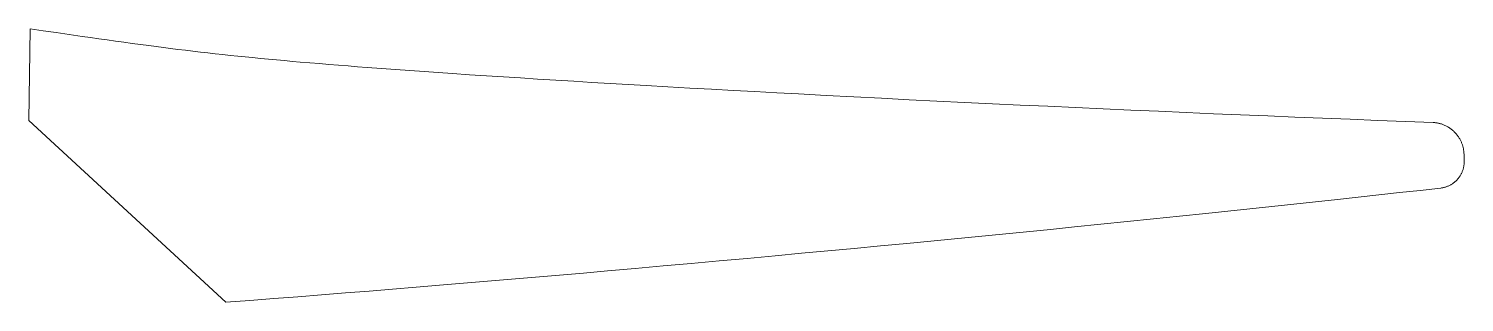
# Model space of a CAD drawing. Header units: millimetres. Extents: x 127.9 to 179.1, y 118.1 to 127.9.
import ezdxf

# ---------------------------------------------------------------- set-up
doc = ezdxf.new("R2010")
doc.units = ezdxf.units.MM
doc.layers.add('Geometries', color=7, linetype='Continuous', true_color=0xffffff)

msp = doc.modelspace()

# ---------------------------------------------------------------- linework, layer by layer
at = {"layer": 'Geometries', "linetype": 'Continuous', "lineweight": 0}
for p, q in [((127.9, 124.6), (127.947, 127.862)), ((134.927, 118.138), (127.9, 124.6))]:
    msp.add_line(p, q, dxfattribs=at)
at = {"layer": 'Geometries', "linetype": 'Continuous', "lineweight": 0, "flags": 128}
for points in [[(177.945, 124.529), (176.959, 124.567), (175.974, 124.605), (174.989, 124.644), (174.003, 124.683), (173.018, 124.723), (172.051, 124.762), (171.083, 124.803), (170.115, 124.843), (169.148, 124.885), (168.16, 124.927), (167.173, 124.971), (166.186, 125.015), (165.199, 125.059), (164.212, 125.105), (163.224, 125.151), (162.237, 125.197), (161.25, 125.245), (160.263, 125.293), (159.276, 125.341), (158.289, 125.391), (157.302, 125.441), (156.315, 125.492), (155.329, 125.543), (154.553, 125.585), (153.778, 125.626), (153.003, 125.668), (152.227, 125.711), (151.452, 125.754), (150.677, 125.798), (149.902, 125.842), (149.257, 125.879), (148.613, 125.917), (147.968, 125.955), (147.324, 125.994), (146.679, 126.034), (146.035, 126.074), (145.427, 126.112), (144.82, 126.151), (144.212, 126.19), (143.605, 126.23), (142.998, 126.271), (142.492, 126.306), (141.986, 126.341), (141.48, 126.377), (140.974, 126.414), (140.468, 126.451), (139.962, 126.488), (139.621, 126.514), (139.28, 126.541), (138.94, 126.567), (138.599, 126.594), (138.259, 126.622), (137.918, 126.651), (137.578, 126.68), (137.295, 126.704), (137.012, 126.729), (136.729, 126.755), (136.446, 126.781), (136.163, 126.808), (135.88, 126.836), (135.614, 126.862), (135.348, 126.889), (135.081, 126.917), (134.815, 126.945), (134.549, 126.974), (134.282, 127.004), (134.016, 127.034), (133.75, 127.065), (133.485, 127.097), (133.219, 127.129), (132.958, 127.161), (132.697, 127.194), (132.436, 127.228), (132.175, 127.262), (131.879, 127.301), (131.582, 127.341), (131.286, 127.381), (130.99, 127.422), (130.694, 127.463), (130.398, 127.505), (130.102, 127.547), (129.806, 127.59), (129.341, 127.657), (128.876, 127.725), (128.411, 127.794), (127.947, 127.862)], [(179.053, 123.183), (179.052, 123.231), (179.05, 123.279), (179.048, 123.327), (179.046, 123.375), (179.044, 123.405), (179.042, 123.435), (179.039, 123.465), (179.036, 123.495), (179.033, 123.525), (179.029, 123.55), (179.025, 123.575), (179.021, 123.599), (179.016, 123.624), (179.011, 123.648), (179.005, 123.672), (178.998, 123.695), (178.992, 123.718), (178.984, 123.74), (178.977, 123.762), (178.969, 123.785), (178.959, 123.808), (178.95, 123.831), (178.939, 123.854), (178.929, 123.877), (178.917, 123.899), (178.906, 123.921), (178.891, 123.947), (178.876, 123.973), (178.86, 123.998), (178.843, 124.023), (178.826, 124.048), (178.808, 124.072), (178.789, 124.096), (178.77, 124.119), (178.75, 124.142), (178.729, 124.164), (178.708, 124.186), (178.686, 124.207), (178.664, 124.228), (178.642, 124.248), (178.619, 124.267), (178.595, 124.286), (178.571, 124.304), (178.547, 124.321), (178.523, 124.338), (178.498, 124.354), (178.472, 124.37), (178.446, 124.385), (178.42, 124.399), (178.393, 124.413), (178.366, 124.426), (178.338, 124.438), (178.31, 124.45), (178.286, 124.459), (178.261, 124.468), (178.236, 124.477), (178.211, 124.484), (178.186, 124.492), (178.16, 124.498), (178.135, 124.504), (178.109, 124.51), (178.082, 124.515), (178.055, 124.519), (178.027, 124.522), (178, 124.525), (177.972, 124.527), (177.945, 124.529)], [(178.219, 122.198), (178.242, 122.201), (178.265, 122.205), (178.288, 122.21), (178.311, 122.214), (178.333, 122.22), (178.356, 122.226), (178.382, 122.234), (178.408, 122.242), (178.434, 122.251), (178.459, 122.261), (178.482, 122.271), (178.504, 122.281), (178.526, 122.292), (178.548, 122.303), (178.569, 122.315), (178.59, 122.327), (178.611, 122.34), (178.632, 122.353), (178.652, 122.367), (178.672, 122.381), (178.691, 122.396), (178.71, 122.411), (178.729, 122.427), (178.747, 122.443), (178.764, 122.46), (178.782, 122.477), (178.799, 122.496), (178.816, 122.515), (178.833, 122.534), (178.849, 122.554), (178.864, 122.574), (178.879, 122.595), (178.893, 122.615), (178.906, 122.636), (178.919, 122.657), (178.931, 122.678), (178.942, 122.699), (178.953, 122.721), (178.963, 122.743), (178.973, 122.765), (178.983, 122.789), (178.992, 122.813), (179.001, 122.837), (179.009, 122.862), (179.016, 122.886), (179.023, 122.911), (179.029, 122.936), (179.034, 122.961), (179.039, 122.986), (179.043, 123.012), (179.046, 123.037), (179.049, 123.062), (179.051, 123.086), (179.052, 123.111), (179.053, 123.135), (179.053, 123.159), (179.053, 123.183)], [(134.927, 118.138), (135.78, 118.202), (136.633, 118.268), (137.485, 118.334), (138.338, 118.401), (139.191, 118.468), (140.028, 118.535), (140.865, 118.603), (141.702, 118.671), (142.54, 118.74), (143.394, 118.811), (144.248, 118.883), (145.102, 118.955), (145.956, 119.028), (146.81, 119.102), (147.664, 119.176), (148.518, 119.251), (149.514, 119.339), (150.51, 119.428), (151.506, 119.517), (152.502, 119.607), (153.498, 119.698), (154.494, 119.79), (155.433, 119.877), (156.371, 119.965), (157.31, 120.053), (158.249, 120.142), (159.188, 120.231), (160.041, 120.313), (160.894, 120.395), (161.747, 120.478), (162.6, 120.561), (163.453, 120.645), (164.306, 120.73), (165.159, 120.815), (166.097, 120.909), (167.036, 121.004), (167.974, 121.1), (168.911, 121.196), (169.849, 121.294), (170.631, 121.375), (171.412, 121.457), (172.194, 121.54), (172.975, 121.623), (173.756, 121.707), (174.537, 121.792), (175.274, 121.872), (176.01, 121.953), (176.747, 122.034), (177.483, 122.116), (178.219, 122.198)]]:
    msp.add_lwpolyline(points, dxfattribs=at)

doc.saveas('drawing.dxf')
